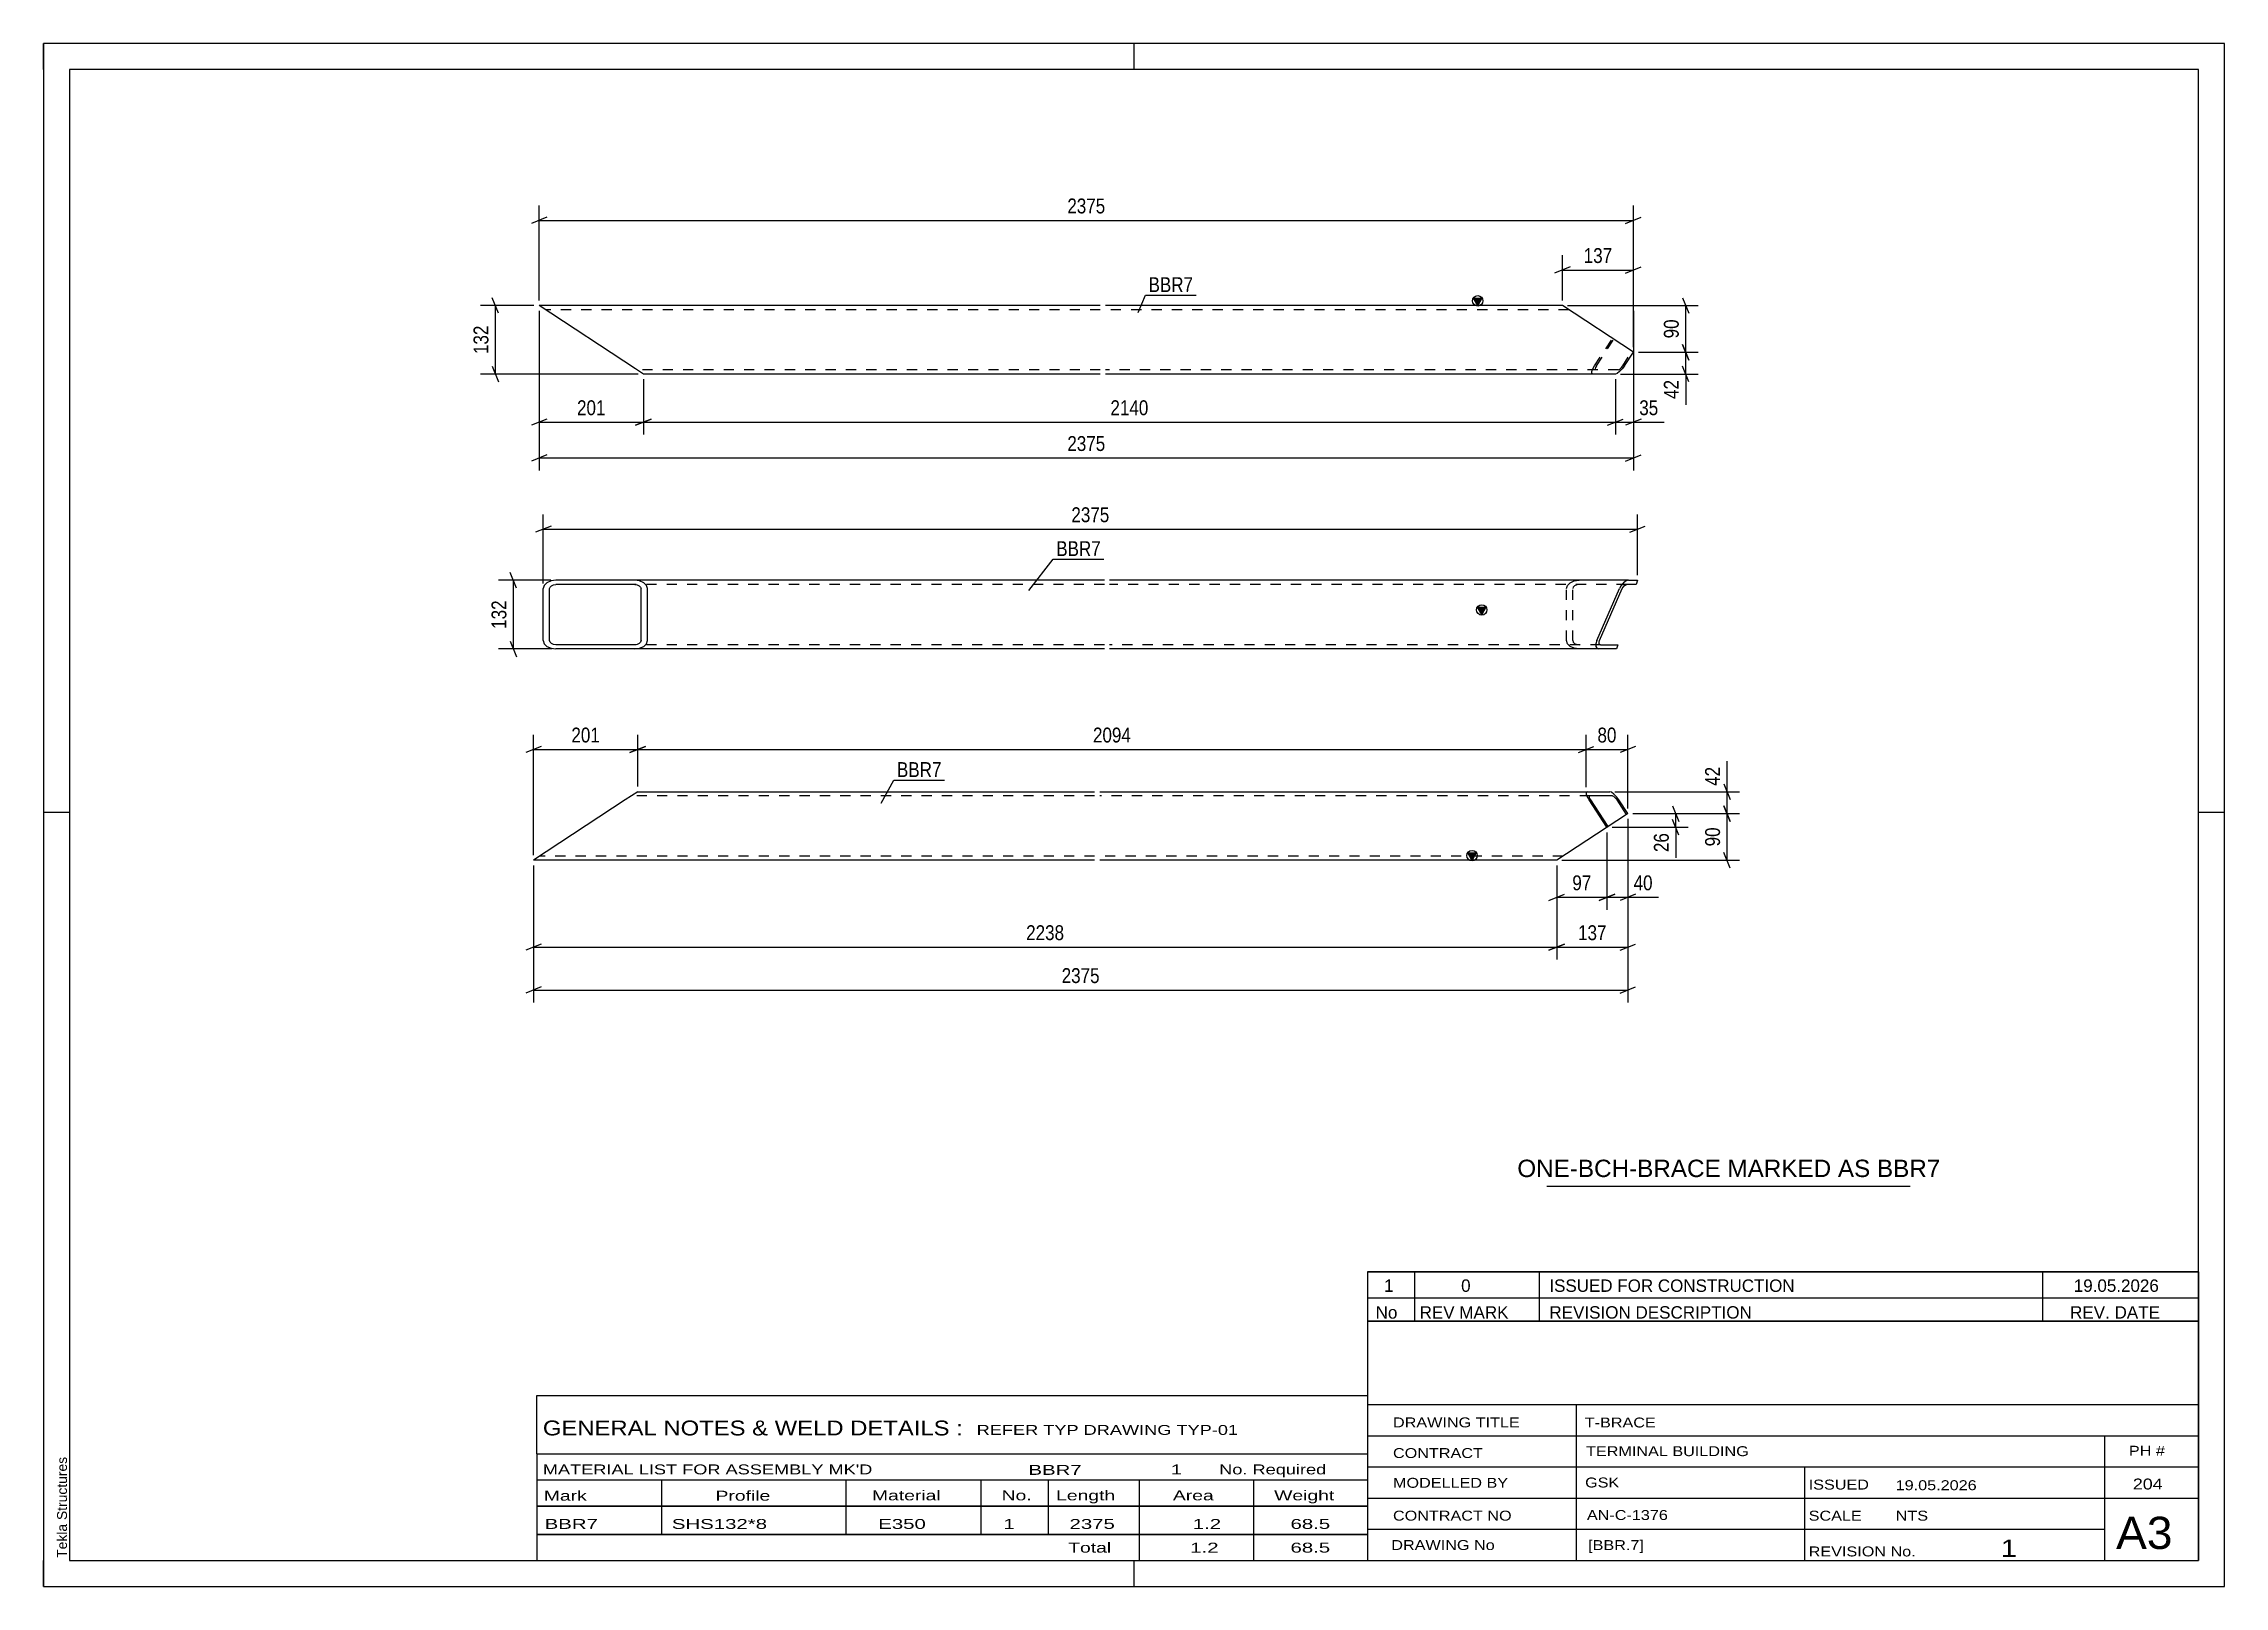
# Model space of a CAD drawing. Header units: millimetres. Extents: x 0 to 420, y 0 to 297.
import ezdxf

# ---------------------------------------------------------------- set-up
doc = ezdxf.new("R2010")
doc.units = ezdxf.units.MM
doc.linetypes.add('DXK_LINE_DOT2', pattern=[3.9198, 1.9599, -1.9599])
doc.styles.add('Arial', font='ARIAL.TTF', dxfattribs={"height": 0.2})
doc.styles.add('Arial Narrow', font='ARIALN.TTF', dxfattribs={"height": 0.2})

# ---------------------------------------------------------------- blocks, each defined once
blk = doc.blocks.new('Unknown-491737630-3434')
at = {"color": 7, "linetype": 'Continuous'}
for p, q in [((255, 51.05), (255, 5)), ((255, 51.05), (415, 51.05)), ((415, 51), (415, 5)), ((255, 35), (415, 35)), ((295.14, 35), (295.14, 5)), ((255, 29), (415, 29)), ((397, 5.05), (397, 28.9)), ((255, 23), (415, 23)), ((339.14, 23), (339.14, 5)), ((255, 17), (415, 17)), ((255, 11), (397, 11)), ((255, 5), (415, 5))]:
    blk.add_line(p, q, dxfattribs=at)
at = {"color": 7, "style": 'Arial Narrow'}
for s, height, width, p in [('DRAWING TITLE', 1.9089, 1.425378, (259.88, 30.61)), ('T-BRACE', 1.909, 1.425378, (296.81, 30.59)), ('CONTRACT', 1.909, 1.425378, (259.88, 24.71)), ('TERMINAL BUILDING', 1.9089, 1.425378, (297.06, 25.07)), ('MODELLED BY', 1.9089, 1.425378, (259.88, 18.98)), ('GSK', 1.909, 1.425378, (296.88, 19.04)), ('ISSUED', 1.909, 1.425378, (339.94, 18.64)), ('19.05.2026', 1.909, 1.425378, (356.69, 18.52)), ('CONTRACT NO', 1.9089, 1.425378, (259.88, 12.66)), ('AN-C-1376', 1.909, 1.425378, (297.23, 12.78)), ('SCALE', 1.909, 1.425378, (339.94, 12.65)), ('A3', 6.204, 1.25, (399.14, 7.2)), ('DRAWING No', 1.909, 1.425378, (259.56, 7)), ('[BBR.7]', 1.909, 1.425378, (297.46, 6.99)), ('1', 3.34, 1.5, (376.91, 5.68)), ('REVISION No.', 1.9089, 1.425378, (339.94, 5.77))]:
    blk.add_text(s, height=height, dxfattribs=dict(at, width=width)).set_placement(p)
at = {"color": 7, "linetype": 'Continuous', "style": 'Arial Narrow'}
for s, height, width, p in [('PH #', 1.909, 1.43, (401.6, 25.15)), ('204', 2.1, 1.43, (402.37, 18.65)), ('NTS', 1.909, 1.425378, (356.7, 12.65))]:
    blk.add_text(s, height=height, dxfattribs=dict(at, width=width)).set_placement(p)
blk = doc.blocks.new('Unknown-491737630-1161')
at = {"color": 5, "linetype": 'Continuous'}
for p, q in [((420, 297), (0, 297)), ((0, 297), (0, 0)), ((0, 292), (0, 297)), ((210, 292), (210, 297)), ((420, 0), (420, 297)), ((415, 292), (5, 292)), ((5, 292), (5, 5)), ((415, 5), (415, 292)), ((5, 149), (0, 149)), ((420, 149), (415, 149)), ((0, 0), (0, 5)), ((5, 5), (415, 5)), ((210, 0), (210, 5)), ((0, 0), (420, 0))]:
    blk.add_line(p, q, dxfattribs=at)
at = {"color": 174, "linetype": 'Continuous', "style": 'Arial'}
blk.add_text('Tekla Structures', height=1.9102, rotation=90, dxfattribs=at).set_placement((4.5, 5.5))
blk = doc.blocks.new('Unknown-491737630-3435')
at = {"color": 7, "linetype": 'Continuous'}
for p, q in [((95, 36.75), (255, 36.75)), ((95, 25.5), (95, 36.75)), ((255, 36.75), (255, 25.5)), ((95, 25.5), (255, 25.5)), ((95, 25.5), (95, 20.5)), ((255, 25.5), (255, 20.5)), ((95, 20.5), (255, 20.5)), ((95, 20.5), (95, 15.5)), ((119, 20.5), (119, 15.5)), ((154.5, 20.5), (154.5, 15.5)), ((180.5, 20.5), (180.5, 15.5)), ((193.5, 20.5), (193.5, 15.5)), ((211, 20.5), (211, 15.5)), ((233, 20.5), (233, 15.5)), ((255, 20.5), (255, 15.5)), ((95, 15.5), (255, 15.5)), ((95, 15.45), (95, 10.05)), ((95, 15.45), (255, 15.45)), ((119, 15.5), (119, 10)), ((154.5, 15.5), (154.5, 10)), ((180.5, 15.5), (180.5, 10)), ((193.5, 15.5), (193.5, 10)), ((211, 15.5), (211, 10)), ((233, 15.5), (233, 10)), ((255, 15.45), (255, 10.05)), ((95, 10.05), (255, 10.05)), ((95, 10), (255, 10)), ((95, 10), (95, 5)), ((211, 10), (211, 5)), ((233, 10), (233, 5)), ((255, 10), (255, 5)), ((95, 5), (255, 5))]:
    blk.add_line(p, q, dxfattribs=at)
at = {"color": 7, "style": 'Arial Narrow'}
for s, height, width, p in [('GENERAL NOTES & WELD DETAILS :', 2.8633, 1.4, (96.15, 29.06)), ('REFER TYP DRAWING TYP-01', 1.9089, 1.6, (179.7, 29.16)), ("MATERIAL LIST FOR ASSEMBLY MK'D", 1.9089, 1.6, (96.15, 21.56)), ('BBR7', 1.909, 1.794707, (189.67, 21.47)), ('1', 1.91, 1.794707, (217.08, 21.56)), ('No. Required', 1.9089, 1.6, (226.41, 21.56)), ('Mark', 1.909, 1.7, (96.34, 16.5)), ('Profile', 1.909, 1.7, (129.41, 16.5)), ('Material', 1.909, 1.7, (159.54, 16.56)), ('No.', 1.909, 1.7, (184.5, 16.56)), ('Length', 1.909, 1.7, (195, 16.56)), ('Area', 1.909, 1.7, (217.5, 16.56)), ('Weight', 1.909, 1.7, (237, 16.56))]:
    blk.add_text(s, height=height, dxfattribs=dict(at, width=width)).set_placement(p)
at = {"color": 7, "linetype": 'Continuous', "style": 'Arial Narrow'}
for s, height, width, p in [('BBR7', 1.909, 1.794707, (96.5, 11.06)), ('SHS132*8', 1.909, 1.794707, (121, 11.06)), ('E350', 1.909, 1.794707, (160.74, 11.06)), ('1', 1.91, 1.794707, (184.86, 11.06)), ('2375', 1.909, 1.794707, (197.58, 11.06)), ('1.2', 1.909, 1.794707, (221.32, 11.06)), ('68.5', 1.909, 1.794707, (240.14, 11.06)), ('Total', 1.909, 1.7, (197.33, 6.5)), ('1.2', 1.909, 1.794707, (220.83, 6.5)), ('68.5', 1.909, 1.794707, (240.14, 6.5))]:
    blk.add_text(s, height=height, dxfattribs=dict(at, width=width)).set_placement(p)
blk = doc.blocks.new('Unknown-491737630-3436')
at = {"color": 7, "linetype": 'Continuous'}
for p, q in [((255, 60.55), (415, 60.55)), ((415, 60.55), (255, 60.55)), ((255, 60.55), (255, 55.55)), ((264, 60.55), (264, 55.55)), ((288, 60.55), (288, 55.55)), ((385, 60.55), (385, 55.55)), ((415, 60.55), (415, 55.55)), ((255, 55.55), (415, 55.55)), ((255, 55.55), (255, 51.05)), ((255, 55.55), (415, 55.55)), ((264, 55.55), (264, 51.05)), ((288, 55.55), (288, 51.05)), ((385, 55.55), (385, 51.05)), ((415, 55.55), (415, 51.05)), ((415, 51.05), (255, 51.05))]:
    blk.add_line(p, q, dxfattribs=at)
at = {"color": 7, "linetype": 'Continuous', "style": 'Arial Narrow'}
for s, height, width, p in [('1', 2.39, 1.196471, (258.16, 56.7)), ('0', 2.39, 1.196471, (273, 56.7)), ('ISSUED FOR CONSTRUCTION', 2.3861, 1.196471, (290, 56.7)), ('19.05.2026', 2.386, 1.196471, (391, 56.7)), ('No', 2.386, 1.2, (256.54, 51.55)), ('REV MARK', 2.386, 1.2, (265, 51.55)), ('REVISION DESCRIPTION', 2.3861, 1.2, (290, 51.55)), ('REV. DATE', 2.386, 1.2, (390.28, 51.55))]:
    blk.add_text(s, height=height, dxfattribs=dict(at, width=width)).set_placement(p)
blk = doc.blocks.new('Unknown-491737630-3437')
at = {"color": 7, "linetype": 'Continuous'}
blk.add_line((289.5, 77.05), (359.5, 77.05), dxfattribs=at)
at = {"color": 7, "style": 'Arial'}
blk.add_text('ONE-BCH-BRACE MARKED AS BBR7', height=3.3428, dxfattribs=at).set_placement((283.82, 78.8))
blk = doc.blocks.new('Part-491737630-1532 - 1526')
at = {"linetype": 'Continuous'}
blk.add_hatch(color=2, dxfattribs=at).paths.add_polyline_path([(275.1, 139.79), (274.3, 141.19), (275.9, 141.19)])
at = {"color": 2, "linetype": 'Continuous'}
for p, q in [((111.99, 151.39), (94.35, 139.79)), ((114.42, 152.99), (111.99, 151.39)), ((114.42, 152.99), (202.42, 152.99)), ((203.42, 152.99), (301.63, 152.99)), ((297.28, 152.99), (297.09, 152.87)), ((297.09, 152.87), (297.09, 152.52)), ((297.09, 152.52), (297.28, 152)), ((297.28, 152), (297.63, 151.39)), ((301.08, 146.14), (297.63, 151.39)), ((297.71, 152.13), (297.8, 152.19)), ((297.71, 151.95), (297.71, 152.13)), ((297.8, 151.69), (297.71, 151.95)), ((302.16, 152.19), (297.8, 152.19)), ((297.98, 151.39), (297.8, 151.69)), ((301.32, 146.3), (297.98, 151.39)), ((301.98, 152.87), (301.63, 152.99)), ((302.43, 152.52), (301.98, 152.87)), ((302.16, 152.19), (302.33, 152.13)), ((302.33, 152.13), (302.56, 151.95)), ((302.93, 152), (302.43, 152.52)), ((302.56, 151.95), (302.81, 151.69)), ((302.81, 151.69), (303.03, 151.39)), ((303.38, 151.39), (302.93, 152)), ((304.85, 148.62), (303.03, 151.39)), ((305.1, 148.78), (303.38, 151.39)), ((304.85, 148.62), (291.42, 139.79)), ((305.1, 148.78), (304.85, 148.62)), ((202.42, 139.79), (94.35, 139.79)), ((291.42, 139.79), (203.42, 139.79)), ((275.1, 139.79), (274.3, 141.19)), ((274.3, 141.19), (275.9, 141.19)), ((275.9, 141.19), (275.1, 139.79))]:
    blk.add_line(p, q, dxfattribs=at)
at = {"color": 7, "linetype": 'DXK_LINE_DOT2'}
for p, q in [((202.42, 152.19), (113.2, 152.19)), ((297.8, 152.19), (203.42, 152.19)), ((202.42, 140.59), (95.57, 140.59)), ((96.79, 141.39), (96.79, 141.39)), ((292.64, 140.59), (203.42, 140.59))]:
    blk.add_line(p, q, dxfattribs=at)
at = {"color": 2, "linetype": 'Continuous'}
blk.add_circle((275.1, 140.69), 1, dxfattribs=at)
blk = doc.blocks.new('Part-491737630-1708 - 1702')
at = {"linetype": 'Continuous'}
blk.add_hatch(color=2, dxfattribs=at).paths.add_polyline_path([(276.97, 187.08), (276.17, 188.48), (277.77, 188.48)])
at = {"color": 2, "linetype": 'Continuous'}
for p, q in [((96.94, 193.21), (96.41, 192.69)), ((97.72, 193.56), (96.94, 193.21)), ((98.66, 193.68), (97.72, 193.56)), ((204.29, 193.68), (98.66, 193.68)), ((114.79, 193.56), (113.86, 193.68)), ((115.58, 193.21), (114.79, 193.56)), ((116.11, 192.69), (115.58, 193.21)), ((305.25, 193.68), (205.29, 193.68)), ((304.3, 193.21), (303.85, 192.69)), ((304.8, 193.56), (304.3, 193.21)), ((305.25, 193.68), (304.8, 193.56)), ((305.25, 193.68), (306.97, 193.68)), ((306.97, 193.68), (306.72, 192.88)), ((96.41, 192.69), (96.22, 192.08)), ((96.22, 182.08), (96.22, 192.08)), ((97.44, 192.08), (97.53, 192.39)), ((97.44, 182.08), (97.44, 192.08)), ((97.53, 192.39), (97.8, 192.65)), ((97.8, 192.65), (98.19, 192.82)), ((98.19, 192.82), (98.66, 192.88)), ((113.86, 192.88), (98.66, 192.88)), ((113.86, 192.88), (114.32, 192.82)), ((114.32, 192.82), (114.72, 192.65)), ((114.72, 192.65), (114.98, 192.39)), ((114.98, 192.39), (115.07, 192.08)), ((115.07, 182.08), (115.07, 192.08)), ((116.29, 192.08), (116.11, 192.69)), ((116.29, 182.08), (116.29, 192.08)), ((299.15, 182.08), (303.5, 192.08)), ((299.67, 182.08), (304.03, 192.08)), ((303.85, 192.69), (303.5, 192.08)), ((304.03, 192.08), (304.2, 192.39)), ((304.2, 192.39), (304.43, 192.65)), ((304.43, 192.65), (304.67, 192.82)), ((304.67, 192.82), (304.9, 192.88)), ((306.72, 192.88), (304.9, 192.88)), ((276.97, 187.08), (276.17, 188.48)), ((276.17, 188.48), (277.77, 188.48)), ((277.77, 188.48), (276.97, 187.08)), ((96.22, 182.08), (96.41, 181.47)), ((96.41, 181.47), (96.94, 180.95)), ((96.94, 180.95), (97.72, 180.6)), ((97.53, 181.78), (97.44, 182.08)), ((97.8, 181.52), (97.53, 181.78)), ((97.72, 180.6), (98.66, 180.48)), ((98.19, 181.34), (97.8, 181.52)), ((98.66, 181.28), (98.19, 181.34)), ((113.86, 181.28), (98.66, 181.28)), ((114.32, 181.34), (113.86, 181.28)), ((113.86, 180.48), (114.79, 180.6)), ((114.72, 181.52), (114.32, 181.34)), ((114.98, 181.78), (114.72, 181.52)), ((114.79, 180.6), (115.58, 180.95)), ((115.07, 182.08), (114.98, 181.78)), ((115.58, 180.95), (116.11, 181.47)), ((116.11, 181.47), (116.29, 182.08)), ((299.15, 182.08), (298.96, 181.47)), ((298.96, 181.47), (298.96, 180.95)), ((298.96, 180.95), (299.15, 180.6)), ((299.15, 180.6), (299.5, 180.48)), ((299.58, 181.78), (299.67, 182.08)), ((299.58, 181.52), (299.58, 181.78)), ((299.67, 181.34), (299.58, 181.52)), ((299.85, 181.28), (299.67, 181.34)), ((299.85, 181.28), (303.19, 181.28)), ((303.19, 181.28), (302.95, 180.48)), ((204.29, 180.48), (98.66, 180.48)), ((299.5, 180.48), (205.29, 180.48)), ((302.95, 180.48), (299.5, 180.48))]:
    blk.add_line(p, q, dxfattribs=at)
at = {"color": 7, "linetype": 'DXK_LINE_DOT2'}
for p, q in [((293.48, 192.69), (294, 193.21)), ((294, 193.21), (294.79, 193.56)), ((294.79, 193.56), (295.72, 193.68)), ((204.29, 192.88), (113.86, 192.88)), ((304.9, 192.88), (205.29, 192.88)), ((293.29, 192.08), (293.48, 192.69)), ((293.29, 182.08), (293.29, 192.08)), ((294.6, 192.39), (294.51, 192.08)), ((294.51, 182.08), (294.51, 192.08)), ((294.86, 192.65), (294.6, 192.39)), ((295.26, 192.82), (294.86, 192.65)), ((295.72, 192.88), (295.26, 192.82)), ((204.29, 181.28), (113.86, 181.28)), ((299.85, 181.28), (205.29, 181.28)), ((293.48, 181.47), (293.29, 182.08)), ((294, 180.95), (293.48, 181.47)), ((294.79, 180.6), (294, 180.95)), ((294.51, 182.08), (294.6, 181.78)), ((294.6, 181.78), (294.86, 181.52)), ((295.72, 180.48), (294.79, 180.6)), ((294.86, 181.52), (295.26, 181.34)), ((295.26, 181.34), (295.72, 181.28))]:
    blk.add_line(p, q, dxfattribs=at)
at = {"color": 2, "linetype": 'Continuous'}
blk.add_circle((276.97, 187.98), 1, dxfattribs=at)
blk = doc.blocks.new('Part-491737630-1267 - 1249')
at = {"linetype": 'Continuous'}
blk.add_hatch(color=2, dxfattribs=at).paths.add_polyline_path([(276.19, 246.58), (275.39, 247.98), (276.99, 247.98)])
at = {"color": 2, "linetype": 'Continuous'}
for p, q in [((276.19, 246.58), (275.39, 247.98)), ((275.39, 247.98), (276.99, 247.98)), ((276.99, 247.98), (276.19, 246.58)), ((203.51, 246.58), (95.44, 246.58)), ((114.01, 234.37), (95.44, 246.58)), ((292.51, 246.58), (204.51, 246.58)), ((306.19, 237.59), (292.51, 246.58)), ((304.47, 234.98), (306.19, 237.59)), ((115.51, 233.38), (114.01, 234.37)), ((203.51, 233.38), (115.51, 233.38)), ((302.72, 233.38), (204.51, 233.38)), ((303.07, 233.5), (302.72, 233.38)), ((303.52, 233.85), (303.07, 233.5)), ((304.02, 234.37), (303.52, 233.85)), ((304.47, 234.98), (304.02, 234.37))]:
    blk.add_line(p, q, dxfattribs=at)
at = {"color": 7, "linetype": 'DXK_LINE_DOT2'}
for p, q in [((203.51, 245.78), (96.66, 245.78)), ((293.73, 245.78), (204.51, 245.78)), ((298.72, 234.98), (302.17, 240.23)), ((299.07, 234.98), (302.41, 240.07)), ((304.12, 234.98), (305.94, 237.75)), ((113.08, 234.98), (113.08, 234.98)), ((203.51, 234.18), (114.29, 234.18)), ((303.25, 234.18), (204.51, 234.18)), ((298.18, 233.85), (298.37, 234.37)), ((298.18, 233.5), (298.18, 233.85)), ((298.37, 233.38), (298.18, 233.5)), ((298.37, 234.37), (298.72, 234.98)), ((298.89, 234.68), (298.8, 234.42)), ((298.8, 234.42), (298.8, 234.24)), ((298.8, 234.24), (298.89, 234.18)), ((299.07, 234.98), (298.89, 234.68)), ((303.25, 234.18), (303.42, 234.24)), ((303.42, 234.24), (303.65, 234.42)), ((303.65, 234.42), (303.9, 234.68)), ((303.9, 234.68), (304.12, 234.98))]:
    blk.add_line(p, q, dxfattribs=at)
at = {"color": 2, "linetype": 'Continuous'}
blk.add_circle((276.19, 247.48), 1, dxfattribs=at)
blk = doc.blocks.new('StraightDimension-491737630-2625 - 1526')
at = {"color": 7, "linetype": 'Continuous'}
for p, q in [((305.1, 147.78), (305.1, 130.26)), ((301.08, 145.14), (301.08, 130.26)), ((299.58, 132.06), (302.58, 133.26)), ((301.08, 132.66), (305.1, 132.66)), ((306.6, 133.26), (303.6, 132.06))]:
    blk.add_line(p, q, dxfattribs=at)
at = {"color": 0}
blk.add_wipeout([(310.48, 133.41), (310.48, 137.61), (305.62, 137.61), (305.62, 133.41)], dxfattribs=at)
at = {"color": 7, "linetype": 'Continuous'}
blk.add_line((305.1, 132.66), (311, 132.66), dxfattribs=at)
blk.add_line((305.1, 132.66), (311, 132.66), dxfattribs=at)
at = {"color": 3, "style": 'Arial Narrow'}
blk.add_text('40', height=2.863, dxfattribs=at).set_placement((306.22, 134.01))
blk = doc.blocks.new('StraightDimension-491737630-2682 - 1526')
at = {"color": 7, "linetype": 'Continuous'}
for p, q in [((94.35, 138.79), (94.35, 120.66)), ((291.42, 138.79), (291.42, 120.66)), ((95.85, 123.66), (92.85, 122.46)), ((94.35, 123.06), (291.42, 123.06)), ((289.92, 122.46), (292.92, 123.66))]:
    blk.add_line(p, q, dxfattribs=at)
at = {"color": 0}
blk.add_wipeout([(197.14, 123.81), (197.14, 128.01), (188.63, 128.01), (188.63, 123.81)], dxfattribs=at)
at = {"color": 3, "style": 'Arial Narrow'}
blk.add_text('2238', height=2.863, dxfattribs=at).set_placement((189.23, 124.41))
blk = doc.blocks.new('StraightDimension-491737630-2729 - 1526')
at = {"color": 7, "linetype": 'Continuous'}
for p, q in [((306.1, 148.78), (326.61, 148.78)), ((323.61, 150.28), (324.81, 147.28)), ((324.21, 139.79), (324.21, 148.78)), ((292.42, 139.79), (326.61, 139.79)), ((324.81, 138.29), (323.61, 141.29))]:
    blk.add_line(p, q, dxfattribs=at)
at = {"color": 0}
blk.add_wipeout([(323.46, 146.71), (319.26, 146.71), (319.26, 141.86), (323.46, 141.86)], dxfattribs=at)
at = {"color": 3, "style": 'Arial Narrow'}
blk.add_text('90', height=2.863, rotation=90.0002, dxfattribs=at).set_placement((322.86, 142.46))
blk = doc.blocks.new('StraightDimension-491737630-2967 - 1526')
at = {"color": 7, "linetype": 'Continuous'}
for p, q in [((297.09, 153.87), (297.09, 163.96)), ((305.1, 149.78), (305.1, 163.96)), ((295.59, 160.51), (298.59, 161.71)), ((297.09, 161.11), (305.1, 161.11)), ((306.6, 161.71), (303.6, 160.51))]:
    blk.add_line(p, q, dxfattribs=at)
at = {"color": 0}
blk.add_wipeout([(303.52, 161.86), (303.52, 166.06), (298.66, 166.06), (298.66, 161.86)], dxfattribs=at)
at = {"color": 3, "style": 'Arial Narrow'}
blk.add_text('80', height=2.863, dxfattribs=at).set_placement((299.26, 162.46))
blk = doc.blocks.new('StraightDimension-491737630-2390 - 1526')
at = {"color": 7, "linetype": 'Continuous'}
for p, q in [((305.1, 147.78), (305.1, 112.4)), ((94.35, 138.79), (94.35, 112.4)), ((95.85, 115.4), (92.85, 114.2)), ((94.35, 114.8), (305.1, 114.8)), ((303.6, 114.2), (306.6, 115.4))]:
    blk.add_line(p, q, dxfattribs=at)
at = {"color": 0}
blk.add_wipeout([(203.98, 115.55), (203.98, 119.75), (195.47, 119.75), (195.47, 115.55)], dxfattribs=at)
at = {"color": 3, "style": 'Arial Narrow'}
blk.add_text('2375', height=2.863, dxfattribs=at).set_placement((196.07, 116.15))
blk = doc.blocks.new('StraightDimension-491737630-2626 - 1526')
at = {"color": 7, "linetype": 'Continuous'}
for p, q in [((301.08, 145.14), (301.08, 130.26)), ((291.42, 138.79), (291.42, 130.26)), ((289.92, 132.06), (292.92, 133.26)), ((291.42, 132.66), (301.08, 132.66)), ((302.58, 133.26), (299.58, 132.06))]:
    blk.add_line(p, q, dxfattribs=at)
at = {"color": 0}
blk.add_wipeout([(298.68, 133.41), (298.68, 137.61), (293.82, 137.61), (293.82, 133.41)], dxfattribs=at)
at = {"color": 3, "style": 'Arial Narrow'}
blk.add_text('97', height=2.863, dxfattribs=at).set_placement((294.42, 134.01))
blk = doc.blocks.new('StraightDimension-491737630-2681 - 1526')
at = {"color": 7, "linetype": 'Continuous'}
for p, q in [((305.1, 147.78), (305.1, 120.66)), ((291.42, 138.79), (291.42, 120.66)), ((292.92, 123.66), (289.92, 122.46)), ((291.42, 123.06), (305.1, 123.06)), ((303.6, 122.46), (306.6, 123.66))]:
    blk.add_line(p, q, dxfattribs=at)
at = {"color": 0}
blk.add_wipeout([(301.6, 123.81), (301.6, 128.01), (294.92, 128.01), (294.92, 123.81)], dxfattribs=at)
at = {"color": 3, "style": 'Arial Narrow'}
blk.add_text('137', height=2.863, dxfattribs=at).set_placement((295.52, 124.41))
blk = doc.blocks.new('StraightDimension-491737630-2728 - 1526')
at = {"color": 7, "linetype": 'Continuous'}
for p, q in [((302.63, 152.99), (326.61, 152.99)), ((323.61, 154.49), (324.81, 151.49)), ((324.21, 148.78), (324.21, 152.99)), ((306.1, 148.78), (326.61, 148.78)), ((324.81, 147.28), (323.61, 150.28))]:
    blk.add_line(p, q, dxfattribs=at)
at = {"color": 0}
blk.add_wipeout([(323.46, 158.37), (319.26, 158.37), (319.26, 153.51), (323.46, 153.51)], dxfattribs=at)
at = {"color": 7, "linetype": 'Continuous'}
blk.add_line((324.21, 152.99), (324.21, 158.89), dxfattribs=at)
blk.add_line((324.21, 152.99), (324.21, 158.89), dxfattribs=at)
at = {"color": 3, "style": 'Arial Narrow'}
blk.add_text('42', height=2.863, rotation=90.0002, dxfattribs=at).set_placement((322.86, 154.11))
blk = doc.blocks.new('StraightDimension-491737630-2768 - 1526')
at = {"color": 7, "linetype": 'Continuous'}
for p, q in [((306.1, 148.78), (316.74, 148.78)), ((313.74, 150.28), (314.94, 147.28)), ((314.94, 144.64), (313.74, 147.64)), ((314.34, 146.14), (314.34, 148.78)), ((302.08, 146.14), (316.74, 146.14))]:
    blk.add_line(p, q, dxfattribs=at)
at = {"color": 0}
blk.add_wipeout([(313.59, 145.62), (309.39, 145.62), (309.39, 140.76), (313.59, 140.76)], dxfattribs=at)
at = {"color": 7, "linetype": 'Continuous'}
blk.add_line((314.34, 146.14), (314.34, 140.24), dxfattribs=at)
blk.add_line((314.34, 146.14), (314.34, 140.24), dxfattribs=at)
at = {"color": 3, "style": 'Arial Narrow'}
blk.add_text('26', height=2.863, rotation=90.0002, dxfattribs=at).set_placement((312.99, 141.36))
blk = doc.blocks.new('StraightDimension-491737630-2968 - 1526')
at = {"color": 7, "linetype": 'Continuous'}
for p, q in [((114.42, 153.99), (114.42, 163.96)), ((297.09, 153.87), (297.09, 163.96)), ((115.92, 161.71), (112.92, 160.51)), ((114.42, 161.11), (297.09, 161.11)), ((295.59, 160.51), (298.59, 161.71))]:
    blk.add_line(p, q, dxfattribs=at)
at = {"color": 0}
blk.add_wipeout([(210.01, 161.86), (210.01, 166.06), (201.5, 166.06), (201.5, 161.86)], dxfattribs=at)
at = {"color": 3, "style": 'Arial Narrow'}
blk.add_text('2094', height=2.863, dxfattribs=at).set_placement((202.1, 162.46))
blk = doc.blocks.new('StraightDimension-491737630-2969 - 1526')
at = {"color": 7, "linetype": 'Continuous'}
for p, q in [((94.35, 140.79), (94.35, 163.96)), ((114.42, 153.99), (114.42, 163.96)), ((95.85, 161.71), (92.85, 160.51)), ((94.35, 161.11), (114.42, 161.11)), ((112.92, 160.51), (115.92, 161.71))]:
    blk.add_line(p, q, dxfattribs=at)
at = {"color": 0}
blk.add_wipeout([(107.73, 161.86), (107.73, 166.06), (101.05, 166.06), (101.05, 161.86)], dxfattribs=at)
at = {"color": 3, "style": 'Arial Narrow'}
blk.add_text('201', height=2.863, dxfattribs=at).set_placement((101.65, 162.46))
blk = doc.blocks.new('StraightDimension-491737630-2792 - 1702')
at = {"color": 7, "linetype": 'Continuous'}
for p, q in [((97.66, 193.68), (87.62, 193.68)), ((91.07, 192.18), (89.87, 195.18)), ((90.47, 180.48), (90.47, 193.68)), ((89.87, 181.98), (91.07, 178.98)), ((97.95, 180.48), (87.62, 180.48))]:
    blk.add_line(p, q, dxfattribs=at)
at = {"color": 0}
blk.add_wipeout([(89.72, 190.42), (85.52, 190.42), (85.52, 183.74), (89.72, 183.74)], dxfattribs=at)
at = {"color": 3, "style": 'Arial Narrow'}
blk.add_text('132', height=2.863, rotation=90.0002, dxfattribs=at).set_placement((89.12, 184.34))
blk = doc.blocks.new('StraightDimension-491737630-2775 - 1702')
at = {"color": 7, "linetype": 'Continuous'}
for p, q in [((96.22, 193.08), (96.22, 206.37)), ((306.97, 194.68), (306.97, 206.37)), ((97.72, 204.12), (94.72, 202.92)), ((96.22, 203.52), (306.97, 203.52)), ((305.47, 202.92), (308.47, 204.12))]:
    blk.add_line(p, q, dxfattribs=at)
at = {"color": 0}
blk.add_wipeout([(205.85, 204.27), (205.85, 208.47), (197.34, 208.47), (197.34, 204.27)], dxfattribs=at)
at = {"color": 3, "style": 'Arial Narrow'}
blk.add_text('2375', height=2.863, dxfattribs=at).set_placement((197.94, 204.87))
blk = doc.blocks.new('StraightDimension-491737630-1508 - 1249')
at = {"color": 7, "linetype": 'Continuous'}
for p, q in [((95.44, 245.58), (95.44, 214.83)), ((306.19, 245.58), (306.19, 214.83)), ((96.94, 217.83), (93.94, 216.63)), ((95.44, 217.23), (306.19, 217.23)), ((304.69, 216.63), (307.69, 217.83))]:
    blk.add_line(p, q, dxfattribs=at)
at = {"color": 0}
blk.add_wipeout([(205.07, 217.98), (205.07, 222.18), (196.56, 222.18), (196.56, 217.98)], dxfattribs=at)
at = {"color": 3, "style": 'Arial Narrow'}
blk.add_text('2375', height=2.863, dxfattribs=at).set_placement((197.16, 218.58))
blk = doc.blocks.new('StraightDimension-491737630-2020 - 1249')
at = {"color": 7, "linetype": 'Continuous'}
for p, q in [((95.44, 247.58), (95.44, 265.82)), ((306.19, 238.59), (306.19, 265.82)), ((96.94, 263.57), (93.94, 262.37)), ((95.44, 262.97), (306.19, 262.97)), ((304.69, 262.37), (307.69, 263.57))]:
    blk.add_line(p, q, dxfattribs=at)
at = {"color": 0}
blk.add_wipeout([(205.07, 263.72), (205.07, 267.92), (196.56, 267.92), (196.56, 263.72)], dxfattribs=at)
at = {"color": 3, "style": 'Arial Narrow'}
blk.add_text('2375', height=2.863, dxfattribs=at).set_placement((197.16, 264.32))
blk = doc.blocks.new('StraightDimension-491737630-2088 - 1249')
at = {"color": 7, "linetype": 'Continuous'}
for p, q in [((87.61, 245.08), (86.41, 248.08)), ((94.44, 246.58), (84.16, 246.58)), ((87.01, 233.38), (87.01, 246.58)), ((114.51, 233.38), (84.16, 233.38)), ((86.41, 234.88), (87.61, 231.88))]:
    blk.add_line(p, q, dxfattribs=at)
at = {"color": 0}
blk.add_wipeout([(86.26, 243.32), (82.06, 243.32), (82.06, 236.64), (86.26, 236.64)], dxfattribs=at)
at = {"color": 3, "style": 'Arial Narrow'}
blk.add_text('132', height=2.863, rotation=90.0002, dxfattribs=at).set_placement((85.66, 237.24))
blk = doc.blocks.new('StraightDimension-491737630-2520 - 1249')
at = {"color": 7, "linetype": 'Continuous'}
for p, q in [((315.66, 248.08), (316.86, 245.08)), ((293.51, 246.58), (318.66, 246.58)), ((316.26, 237.59), (316.26, 246.58)), ((307.19, 237.59), (318.66, 237.59)), ((316.86, 236.09), (315.66, 239.09))]:
    blk.add_line(p, q, dxfattribs=at)
at = {"color": 0}
blk.add_wipeout([(315.51, 244.51), (311.31, 244.51), (311.31, 239.66), (315.51, 239.66)], dxfattribs=at)
at = {"color": 3, "style": 'Arial Narrow'}
blk.add_text('90', height=2.863, rotation=90.0002, dxfattribs=at).set_placement((314.91, 240.26))
blk = doc.blocks.new('StraightDimension-491737630-2521 - 1249')
at = {"color": 7, "linetype": 'Continuous'}
for p, q in [((307.19, 237.59), (318.66, 237.59)), ((315.66, 239.09), (316.86, 236.09)), ((316.26, 233.38), (316.26, 237.59)), ((303.72, 233.38), (318.66, 233.38)), ((316.86, 231.88), (315.66, 234.88))]:
    blk.add_line(p, q, dxfattribs=at)
at = {"color": 0}
blk.add_wipeout([(315.51, 232.86), (311.31, 232.86), (311.31, 228), (315.51, 228)], dxfattribs=at)
at = {"color": 7, "linetype": 'Continuous'}
blk.add_line((316.26, 233.38), (316.26, 227.48), dxfattribs=at)
blk.add_line((316.26, 233.38), (316.26, 227.48), dxfattribs=at)
at = {"color": 3, "style": 'Arial Narrow'}
blk.add_text('42', height=2.863, rotation=90.0002, dxfattribs=at).set_placement((314.91, 228.6))
blk = doc.blocks.new('StraightDimension-491737630-2547 - 1249')
at = {"color": 7, "linetype": 'Continuous'}
for p, q in [((292.51, 247.58), (292.51, 256.27)), ((306.19, 238.59), (306.19, 256.27)), ((294.01, 254.02), (291.01, 252.82)), ((292.51, 253.42), (306.19, 253.42)), ((304.69, 252.82), (307.69, 254.02))]:
    blk.add_line(p, q, dxfattribs=at)
at = {"color": 0}
blk.add_wipeout([(302.69, 254.17), (302.69, 258.37), (296.01, 258.37), (296.01, 254.17)], dxfattribs=at)
at = {"color": 3, "style": 'Arial Narrow'}
blk.add_text('137', height=2.863, dxfattribs=at).set_placement((296.61, 254.77))
blk = doc.blocks.new('StraightDimension-491737630-2888 - 1249')
at = {"color": 7, "linetype": 'Continuous'}
for p, q in [((306.19, 245.58), (306.19, 221.72)), ((302.72, 232.38), (302.72, 221.72)), ((301.22, 223.52), (304.22, 224.72)), ((302.72, 224.12), (306.19, 224.12)), ((307.69, 224.72), (304.69, 223.52))]:
    blk.add_line(p, q, dxfattribs=at)
at = {"color": 0}
blk.add_wipeout([(311.57, 224.87), (311.57, 229.07), (306.71, 229.07), (306.71, 224.87)], dxfattribs=at)
at = {"color": 7, "linetype": 'Continuous'}
blk.add_line((306.19, 224.12), (312.09, 224.12), dxfattribs=at)
blk.add_line((306.19, 224.12), (312.09, 224.12), dxfattribs=at)
at = {"color": 3, "style": 'Arial Narrow'}
blk.add_text('35', height=2.863, dxfattribs=at).set_placement((307.31, 225.47))
blk = doc.blocks.new('StraightDimension-491737630-2889 - 1249')
at = {"color": 7, "linetype": 'Continuous'}
for p, q in [((115.51, 232.38), (115.51, 221.72)), ((302.72, 232.38), (302.72, 221.72)), ((117.01, 224.72), (114.01, 223.52)), ((115.51, 224.12), (302.72, 224.12)), ((301.22, 223.52), (304.22, 224.72))]:
    blk.add_line(p, q, dxfattribs=at)
at = {"color": 0}
blk.add_wipeout([(213.37, 224.87), (213.37, 229.07), (204.86, 229.07), (204.86, 224.87)], dxfattribs=at)
at = {"color": 3, "style": 'Arial Narrow'}
blk.add_text('2140', height=2.863, dxfattribs=at).set_placement((205.46, 225.47))
blk = doc.blocks.new('StraightDimension-491737630-2890 - 1249')
at = {"color": 7, "linetype": 'Continuous'}
for p, q in [((95.44, 245.58), (95.44, 221.72)), ((115.51, 232.38), (115.51, 221.72)), ((96.94, 224.72), (93.94, 223.52)), ((95.44, 224.12), (115.51, 224.12)), ((114.01, 223.52), (117.01, 224.72))]:
    blk.add_line(p, q, dxfattribs=at)
at = {"color": 0}
blk.add_wipeout([(108.82, 224.87), (108.82, 229.07), (102.13, 229.07), (102.13, 224.87)], dxfattribs=at)
at = {"color": 3, "style": 'Arial Narrow'}
blk.add_text('201', height=2.863, dxfattribs=at).set_placement((102.73, 225.47))
blk = doc.blocks.new('Mark-491737630-1528 - 1526')
at = {"color": 0}
blk.add_wipeout([(172.93, 155.81), (172.93, 158.81), (164.35, 158.81), (164.35, 155.81)], dxfattribs=at)
blk.add_wipeout([(172.93, 155.81), (172.93, 158.81), (164.35, 158.81), (164.35, 155.81)], dxfattribs=at)
at = {"color": 30, "linetype": 'Continuous'}
for p, q in [((161.33, 150.78), (163.75, 155.21)), ((163.75, 155.21), (173.53, 155.21))]:
    blk.add_line(p, q, dxfattribs=at)
at = {"color": 3, "style": 'Arial Narrow'}
blk.add_text('BBR7', height=2.863, dxfattribs=at).set_placement((164.35, 155.81))
blk = doc.blocks.new('Mark-491737630-1704 - 1702')
at = {"color": 0}
blk.add_wipeout([(203.6, 198.35), (203.6, 201.35), (195.02, 201.35), (195.02, 198.35)], dxfattribs=at)
blk.add_wipeout([(203.6, 198.35), (203.6, 201.35), (195.02, 201.35), (195.02, 198.35)], dxfattribs=at)
at = {"color": 30, "linetype": 'Continuous'}
for p, q in [((189.74, 191.73), (194.42, 197.75)), ((194.42, 197.75), (204.2, 197.75))]:
    blk.add_line(p, q, dxfattribs=at)
at = {"color": 3, "style": 'Arial Narrow'}
blk.add_text('BBR7', height=2.863, dxfattribs=at).set_placement((195.02, 198.35))
blk = doc.blocks.new('Mark-491737630-1262 - 1249')
at = {"color": 0}
blk.add_wipeout([(221.38, 249.17), (221.38, 252.17), (212.8, 252.17), (212.8, 249.17)], dxfattribs=at)
blk.add_wipeout([(221.38, 249.17), (221.38, 252.17), (212.8, 252.17), (212.8, 249.17)], dxfattribs=at)
at = {"color": 30, "linetype": 'Continuous'}
for p, q in [((210.81, 245.23), (212.2, 248.57)), ((212.2, 248.57), (221.98, 248.57))]:
    blk.add_line(p, q, dxfattribs=at)
at = {"color": 3, "style": 'Arial Narrow'}
blk.add_text('BBR7', height=2.863, dxfattribs=at).set_placement((212.8, 249.17))

msp = doc.modelspace()

# ---------------------------------------------------------------- block references
for name in ['Unknown-491737630-1161', 'Part-491737630-1267 - 1249', 'Part-491737630-1708 - 1702', 'Part-491737630-1532 - 1526', 'Unknown-491737630-3437', 'Unknown-491737630-3436', 'Unknown-491737630-3434', 'Unknown-491737630-3435']:
    msp.add_blockref(name, (0, 0))

# ---------------------------------------------------------------- next in the draw order: block references
for name in ['StraightDimension-491737630-1508 - 1249', 'StraightDimension-491737630-2792 - 1702', 'StraightDimension-491737630-2625 - 1526', 'StraightDimension-491737630-2682 - 1526']:
    msp.add_blockref(name, (0, 0))

# ---------------------------------------------------------------- next in the draw order: block references
for name in ['StraightDimension-491737630-2020 - 1249', 'StraightDimension-491737630-2775 - 1702', 'StraightDimension-491737630-2729 - 1526']:
    msp.add_blockref(name, (0, 0))

# ---------------------------------------------------------------- next in the draw order: block references
for name in ['Mark-491737630-1262 - 1249', 'StraightDimension-491737630-2088 - 1249', 'StraightDimension-491737630-2520 - 1249', 'Mark-491737630-1704 - 1702', 'StraightDimension-491737630-2967 - 1526']:
    msp.add_blockref(name, (0, 0))

# ---------------------------------------------------------------- next in the draw order: block references
for name in ['StraightDimension-491737630-2521 - 1249', 'StraightDimension-491737630-2968 - 1526', 'StraightDimension-491737630-2390 - 1526']:
    msp.add_blockref(name, (0, 0))

# ---------------------------------------------------------------- next in the draw order: block references
for name in ['StraightDimension-491737630-2547 - 1249', 'StraightDimension-491737630-2969 - 1526', 'Mark-491737630-1528 - 1526', 'StraightDimension-491737630-2626 - 1526']:
    msp.add_blockref(name, (0, 0))

# ---------------------------------------------------------------- next in the draw order: block references
for name in ['StraightDimension-491737630-2888 - 1249', 'StraightDimension-491737630-2681 - 1526']:
    msp.add_blockref(name, (0, 0))

# ---------------------------------------------------------------- next in the draw order: block references
for name in ['StraightDimension-491737630-2889 - 1249', 'StraightDimension-491737630-2728 - 1526']:
    msp.add_blockref(name, (0, 0))

# ---------------------------------------------------------------- next in the draw order: block references
for name in ['StraightDimension-491737630-2890 - 1249', 'StraightDimension-491737630-2768 - 1526']:
    msp.add_blockref(name, (0, 0))

doc.saveas('drawing.dxf')
